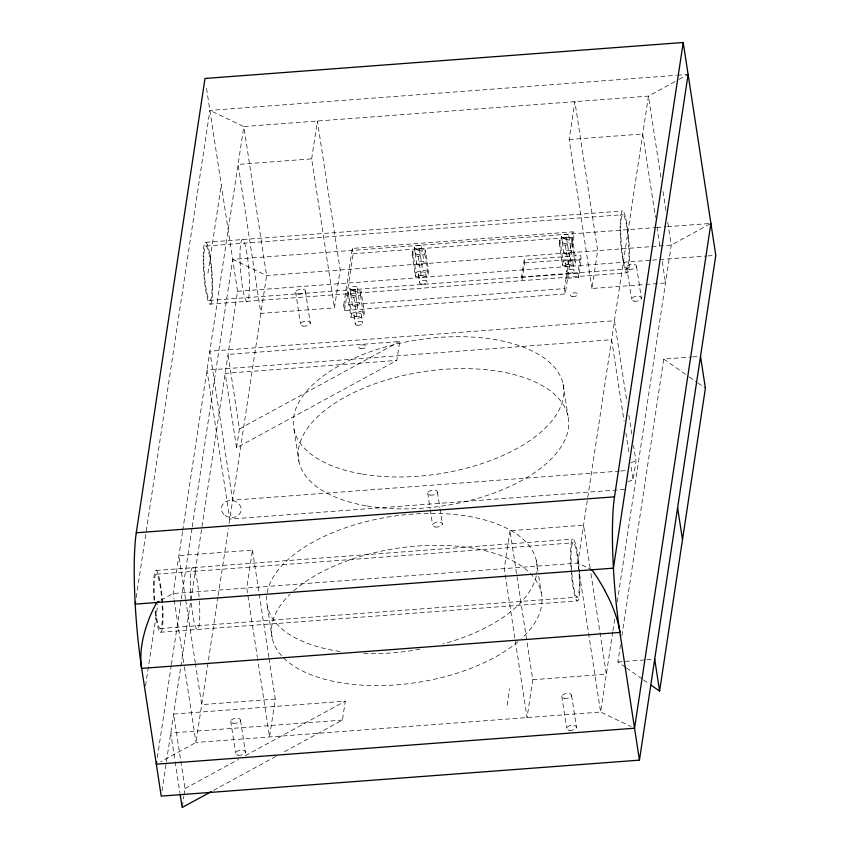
<?xml version="1.0" encoding="UTF-8"?>
<svg xmlns="http://www.w3.org/2000/svg" width="850" height="850" viewBox="0 0 850 850"><rect width="100%" height="100%" fill="white"/><g stroke="black" fill="none" stroke-linecap="round" stroke-linejoin="round"><path stroke-width="0.64" stroke-dasharray="4.25 3.19" d="M136.202 597.55L209.886 110.383L676.218 75.321M145.52 685.791L157.898 603.946M207.931 273.222L221.287 184.886M182.506 531.845L173.177 593.502L173.974 598.729M182.708 530.538L243.812 126.554L209.886 110.383M157.324 757.626L171.201 665.847M171.403 664.53L181.124 600.281M181.316 598.974L192.026 528.169M192.227 526.862L232.688 259.377L655.424 227.587M162.01 790.861L180.646 667.611M180.848 666.304L237.575 291.306L206.178 86.126M182.346 806.236L183.876 796.142M184.067 794.878L185.024 788.566L173.623 714.074L345.291 701.165L342.422 720.099L282.03 753.036M236.566 447.822L239.424 428.899L228.034 354.408L399.702 341.487L396.833 360.421L236.566 447.822L225.165 373.331L396.833 360.421M218.004 596.891L195.978 742.486L160.863 761.706M218.195 595.584L228.321 528.689M229.107 523.441L266.613 275.538L243.812 126.554L648.454 96.124L677.907 80.006M185.502 598.761L178.904 555.634L252.482 550.099L246.755 587.966L257.348 657.231M311.663 158.876L317.39 121.019L340.181 270.002L334.454 307.87L260.886 313.395L238.085 164.411L311.663 158.876L334.454 307.87M269.078 658.58L275.272 699.093L269.546 736.95L257.55 658.537M343.729 305.214L352.325 248.423L573.038 231.827L573.856 237.139L565.261 293.93L344.547 310.537L343.729 305.214L564.453 288.618L566.164 277.259L566.334 278.322L578.595 277.397L581.262 259.728L580.614 255.468L524.206 259.717L521.539 277.387L522.028 280.574L524.694 262.905L524.206 259.717M344.547 310.537L353.143 253.746L352.325 248.423M347.724 295.949L348.298 292.156L354.96 289.786L361.048 291.199L364.299 312.481L363.726 316.274L357.074 318.644L350.986 317.231L347.724 295.949L353.812 297.362L360.474 294.982L361.048 291.199M350.986 317.231L351.56 313.448L348.298 292.156M412.123 254.926L412.696 251.133L419.358 248.763L425.436 250.176L428.697 271.458L428.124 275.251L421.462 277.621L415.384 276.207L412.123 254.926L418.211 256.339L424.862 253.959L425.436 250.176M415.384 276.207L415.947 272.414L412.696 251.133M509.979 530.74L504.252 568.597L527.053 717.591L532.78 679.724L509.979 530.74L583.546 525.204L590.155 568.331M591.961 288.501L569.16 139.517L574.887 101.66L597.688 250.644L591.961 288.501L644.513 284.548M559.268 243.854L559.842 240.072L566.493 237.702L572.581 239.116L575.843 260.398L575.269 264.18L568.607 266.549L562.519 265.136L559.268 243.854L565.356 245.268L572.008 242.898L572.581 239.116M562.519 265.136L563.093 261.354L559.842 240.072M566.334 278.322L573.038 231.827M507.121 705.213L509.596 688.808M578.595 277.397L577.936 273.137L580.614 255.468M627.959 481.961A9.924 8.511 8.6 0 1 633.112 480.165L635.97 461.231L633.558 445.485M612.722 632.049L600.621 712.056L631.04 726.548M612.924 630.732L614.911 617.621M617.291 601.874L671.256 245.108L667.452 220.278M625.398 667.186L617.918 661.948L620.489 644.906M621.881 635.726L663.733 359.072L691.326 356.989M679.044 79.39L688.107 74.428M161.107 600.1L173.177 593.502L577.819 563.072L591.898 569.776M239.424 428.899L399.702 341.487M185.024 788.566L238.446 759.433M245.416 755.639L345.291 701.165M213.509 790.404L276.229 756.202M415.947 272.414L422.609 270.045L428.697 271.458M351.56 313.448L358.222 311.068L364.299 312.481M563.093 261.354L569.755 258.984L575.843 260.398M677.535 75.225L686.789 74.524M569.16 139.517L642.727 133.981L655.531 217.621M205.827 242.324L622.731 210.97M206.083 246.032L622.986 214.678M656.742 227.492L665.986 226.791M667.314 226.695L710.908 223.412L671.256 245.108L266.613 275.538L232.688 259.377M353.143 253.746L573.856 237.139M524.694 262.905L568.841 259.59M569.001 260.652L581.262 259.728M237.575 291.306L651.058 260.206M652.386 260.111L706.541 256.031M707.869 255.935L714.468 255.436M209.78 300.411A27.296 3.623 85.7 0 0 210.226 260.663A27.296 3.623 85.7 0 0 203.777 258.591A27.296 3.623 85.7 0 0 209.78 300.411L626.684 269.067A27.296 3.623 85.7 0 0 627.13 229.309A27.296 3.623 85.7 0 0 620.691 227.248A27.296 3.623 85.7 0 0 626.684 269.067M521.539 277.387L577.936 273.137M210.024 304.119A31.014 4.122 85.7 0 0 210.534 258.942A31.014 4.122 85.7 0 0 203.214 256.604A31.014 4.122 85.7 0 0 210.024 304.119L626.939 272.776A31.014 4.122 85.7 0 0 627.438 227.598A31.014 4.122 85.7 0 0 620.128 225.25A31.014 4.122 85.7 0 0 626.939 272.776M645.819 284.453L665.529 282.976L661.927 259.441M692.633 356.894L699.21 356.394M619.544 471.081L232.634 500.183L209.833 351.188L614.476 320.758L626.928 402.156M620.861 470.985L627.47 470.486M624.601 489.419L229.766 519.106L206.964 370.122L611.617 339.692L624.07 421.09M156.188 570.446L573.102 539.091M156.442 574.154L573.346 542.799M160.14 628.543L577.044 597.189M160.395 632.251L577.299 600.897A31.014 4.122 85.7 0 0 577.809 555.719A31.014 4.122 85.7 0 0 570.488 553.371A31.014 4.122 85.7 0 0 577.299 600.897M617.918 661.948L645.501 659.876M646.818 659.781L653.384 659.281M275.272 699.093L201.705 704.629L195.5 664.105M532.78 679.724L606.347 674.199L590.346 569.638M342.422 720.099L170.754 733.008L174.962 760.452M663.733 359.072L688.309 376.263M689.382 377.007L696.851 382.245M697.924 382.989L705.404 388.227M626.461 667.93L642.494 679.15M643.556 679.894L648.901 683.634M660.854 177.151L648.454 96.124L577.819 563.072L600.621 712.056L195.978 742.486L183.982 664.073M663.053 191.526L666.06 211.129M656.933 226.769L659.929 246.373M636.512 266.433L641.399 298.361M626.705 267.176L631.593 299.104M628.936 415.289L631.954 434.977M625.876 432.905L629.096 453.911M631.104 467.033L633.112 480.165M572.008 242.898L575.269 264.18M568.788 235.886L571.221 251.504M572.847 262.151L574.164 271.001M566.493 237.702L569.755 258.984M565.356 245.268L568.607 266.549M561.436 236.438L562.243 241.761M562.254 242.101L563.879 252.737M565.505 263.043L566.812 271.894M564.453 288.618L565.261 293.93M563.125 384.232L568.013 416.16M571.604 695.523L576.491 727.451M561.797 696.256L566.684 728.184M536.403 560.915L537.965 571.136M538.741 576.247L541.291 592.843M424.862 253.959L428.124 275.251M421.642 246.946L424.076 262.576M425.712 273.211L427.019 282.072M419.358 248.763L422.609 270.045M418.211 256.339L421.462 277.621M414.29 247.509L415.098 252.822M418.359 274.114L419.666 282.625M415.108 253.162L416.744 263.808M418.37 274.454L419.666 282.965M437.484 492.256L439.832 507.588M440.024 508.863L442.372 524.184M427.678 493L430.026 508.321M430.217 509.596L432.565 524.918M360.474 294.982L363.726 316.274M357.255 287.98L359.688 303.599M361.314 314.245L362.621 323.096M354.96 289.786L358.222 311.068M353.812 297.362L357.074 318.644M349.892 288.533L350.71 293.845M350.721 294.185L352.346 304.831M353.961 315.138L355.279 323.988M305.437 291.337L310.324 323.266M295.63 292.071L300.517 323.999M294.047 429.441L298.934 461.369M267.325 606.124L272.202 638.053M252.482 550.099L268.876 657.273M240.529 720.418L245.416 752.346M230.722 721.161L235.609 753.079M185.704 600.068L195.309 662.798M174.176 600.036L183.781 662.766M175.153 761.759L179.956 793.124M630.817 463.027A9.924 8.511 8.6 0 1 635.97 461.231M293.601 590.899A136.468 67.819 -8.7 0 1 479.485 549.429A136.468 67.819 -8.7 0 1 521.741 638.318M517.958 641.665A136.468 67.819 -8.7 0 1 333.986 681.466A136.468 67.819 -8.7 0 1 290.009 594.246M340.021 651.451A136.468 67.819 -8.7 0 1 274.422 575.153A136.468 67.819 -8.7 0 1 430.068 513.379A136.468 67.819 -8.7 0 1 536.743 573.378M536.276 575.886A136.468 67.819 -8.7 0 1 442.924 644.003M419.932 649.251A136.468 67.819 -8.7 0 1 360.772 653.416M154.084 600.238A31.014 4.122 85.7 0 1 157.983 573.367A31.014 4.122 85.7 0 1 162.743 624.484A31.014 4.122 85.7 0 1 155.093 611.107M579.084 573.973A27.296 3.623 85.7 0 1 574.802 592.429A27.296 3.623 85.7 0 1 571.668 546.284A27.296 3.623 85.7 0 1 578.712 568.416M154.572 600.153A27.296 3.623 85.7 0 1 158.132 577.044A27.296 3.623 85.7 0 1 162.137 622.508A27.296 3.623 85.7 0 1 155.284 608.249M199.367 600.992A31.014 4.122 85.7 0 1 194.841 624.846A31.014 4.122 85.7 0 1 191.006 571.986A31.014 4.122 85.7 0 1 199.07 596.785M569.404 730.299A4.962 2.465 -8.7 0 0 576.491 727.09A4.962 2.465 -8.7 0 0 568.852 726.059A4.962 2.465 -8.7 0 0 569.404 730.299M225.091 515.419A9.924 8.511 8.6 0 0 241.071 510.701A9.924 8.511 8.6 0 0 227.715 500.916A9.924 8.511 8.6 0 0 225.091 515.419M572.433 296.554A3.719 1.849 -8.7 0 0 577.745 294.153A3.719 1.849 -8.7 0 0 572.018 293.377A3.719 1.849 -8.7 0 0 572.433 296.554M357.138 325.21A3.719 1.849 -8.7 0 0 362.631 322.926A3.719 1.849 -8.7 0 0 357.064 321.98A3.719 1.849 -8.7 0 0 357.138 325.21M355.842 316.689A3.719 1.849 -8.7 0 0 361.335 314.415A3.719 1.849 -8.7 0 0 355.757 313.469A3.719 1.849 -8.7 0 0 355.842 316.689M354.206 306.053A3.719 1.849 -8.7 0 0 359.709 303.769A3.719 1.849 -8.7 0 0 354.131 302.823A3.719 1.849 -8.7 0 0 354.206 306.053M352.58 295.407A3.719 1.849 -8.7 0 0 358.073 293.123A3.719 1.849 -8.7 0 0 352.506 292.188A3.719 1.849 -8.7 0 0 352.58 295.407M568.682 273.116A3.719 1.849 -8.7 0 0 574.175 270.831A3.719 1.849 -8.7 0 0 568.597 269.896A3.719 1.849 -8.7 0 0 568.682 273.116M567.375 264.605A3.719 1.849 -8.7 0 0 572.868 262.321A3.719 1.849 -8.7 0 0 567.301 261.375A3.719 1.849 -8.7 0 0 567.375 264.605M565.749 253.959A3.719 1.849 -8.7 0 0 571.242 251.685A3.719 1.849 -8.7 0 0 565.664 250.739A3.719 1.849 -8.7 0 0 565.749 253.959M564.124 243.312A3.719 1.849 -8.7 0 0 569.617 241.039A3.719 1.849 -8.7 0 0 564.039 240.093A3.719 1.849 -8.7 0 0 564.124 243.312M421.536 284.176A3.719 1.849 -8.7 0 0 427.029 281.902A3.719 1.849 -8.7 0 0 421.451 280.957A3.719 1.849 -8.7 0 0 421.536 284.176M420.229 275.666A3.719 1.849 -8.7 0 0 425.723 273.392A3.719 1.849 -8.7 0 0 420.155 272.446A3.719 1.849 -8.7 0 0 420.229 275.666M418.604 265.03A3.719 1.849 -8.7 0 0 424.097 262.746A3.719 1.849 -8.7 0 0 418.529 261.8A3.719 1.849 -8.7 0 0 418.604 265.03M416.978 254.384A3.719 1.849 -8.7 0 0 422.471 252.099A3.719 1.849 -8.7 0 0 416.893 251.164A3.719 1.849 -8.7 0 0 416.978 254.384M360.899 348.638A3.719 1.849 -8.7 0 0 366.212 346.237A3.719 1.849 -8.7 0 0 360.485 345.461A3.719 1.849 -8.7 0 0 360.899 348.638M563.306 238A3.719 1.849 -8.7 0 0 568.799 235.716A3.719 1.849 -8.7 0 0 563.231 234.77A3.719 1.849 -8.7 0 0 563.306 238M416.16 249.061A3.719 1.849 -8.7 0 0 421.653 246.787A3.719 1.849 -8.7 0 0 416.086 245.841A3.719 1.849 -8.7 0 0 416.16 249.061M351.772 290.084A3.719 1.849 -8.7 0 0 357.266 287.81A3.719 1.849 -8.7 0 0 351.688 286.864A3.719 1.849 -8.7 0 0 351.772 290.084M367.274 506.016A136.468 67.819 -8.7 0 0 568.756 422.429A136.468 67.819 -8.7 0 0 364.395 387.855A136.468 67.819 -8.7 0 0 367.274 506.016M362.387 474.087A136.468 67.819 -8.7 0 0 563.869 390.501A136.468 67.819 -8.7 0 0 359.507 355.927A136.468 67.819 -8.7 0 0 362.387 474.087M634.089 301.176A4.962 2.465 -8.7 0 0 641.41 298.138A4.962 2.465 -8.7 0 0 633.983 296.884A4.962 2.465 -8.7 0 0 634.089 301.176M629.202 269.248A4.962 2.465 -8.7 0 0 636.523 266.209A4.962 2.465 -8.7 0 0 629.096 264.956A4.962 2.465 -8.7 0 0 629.202 269.248M564.294 698.339A4.962 2.465 -8.7 0 0 571.614 695.3A4.962 2.465 -8.7 0 0 564.188 694.036A4.962 2.465 -8.7 0 0 564.294 698.339M435.062 527A4.962 2.465 -8.7 0 0 442.382 523.961A4.962 2.465 -8.7 0 0 434.956 522.697A4.962 2.465 -8.7 0 0 435.062 527M430.174 495.072A4.962 2.465 -8.7 0 0 437.506 492.033A4.962 2.465 -8.7 0 0 430.068 490.779A4.962 2.465 -8.7 0 0 430.174 495.072M303.014 326.071A4.962 2.465 -8.7 0 0 310.335 323.032A4.962 2.465 -8.7 0 0 302.908 321.778A4.962 2.465 -8.7 0 0 303.014 326.071M298.127 294.153A4.962 2.465 -8.7 0 0 305.458 291.114A4.962 2.465 -8.7 0 0 298.021 289.85A4.962 2.465 -8.7 0 0 298.127 294.153M238.106 755.161A4.962 2.465 -8.7 0 0 245.427 752.122A4.962 2.465 -8.7 0 0 238 750.858A4.962 2.465 -8.7 0 0 238.106 755.161M233.219 723.233A4.962 2.465 -8.7 0 0 240.55 720.194A4.962 2.465 -8.7 0 0 233.113 718.941A4.962 2.465 -8.7 0 0 233.219 723.233M240.008 253.831A31.014 4.122 85.7 0 0 246.819 301.357A31.014 4.122 85.7 0 0 247.318 256.179A31.014 4.122 85.7 0 0 240.008 253.831"/><path stroke-width="1.27" d="M136.276 532.791L205.009 78.466L683.219 42.5L715.796 255.34L639.434 760.144L161.213 796.11L141.674 668.408A99.248 13.175 85.7 0 1 136.276 532.791L614.497 496.825L683.219 42.5M135.607 601.492L135.203 604.116L613.424 568.161L688.107 74.428M156.729 761.558L156.326 764.182L634.546 728.216L710.908 223.412M651.036 685.132L659.589 691.114L705.404 388.227L700.517 356.299M145.435 629.011L149.122 618.588A106.176 74.343 -64.5 0 1 156.729 602.512M156.729 602.501L158.918 601.301M211.193 791.669L182.155 807.5L180.157 794.431M141.674 668.408L619.884 632.442L639.434 760.144M604.817 590.367L603.744 588.423A104.04 53.316 61.3 0 0 591.887 569.787M677.609 507.737L682.497 539.665M654.702 659.186L659.589 691.114M619.884 632.442A99.248 13.175 85.7 0 1 614.497 496.825M141.514 668.482A75.448 52.838 -64.5 0 1 145.584 629.043M604.679 590.452A76.203 39.057 61.3 0 1 620.064 632.517"/></g></svg>
